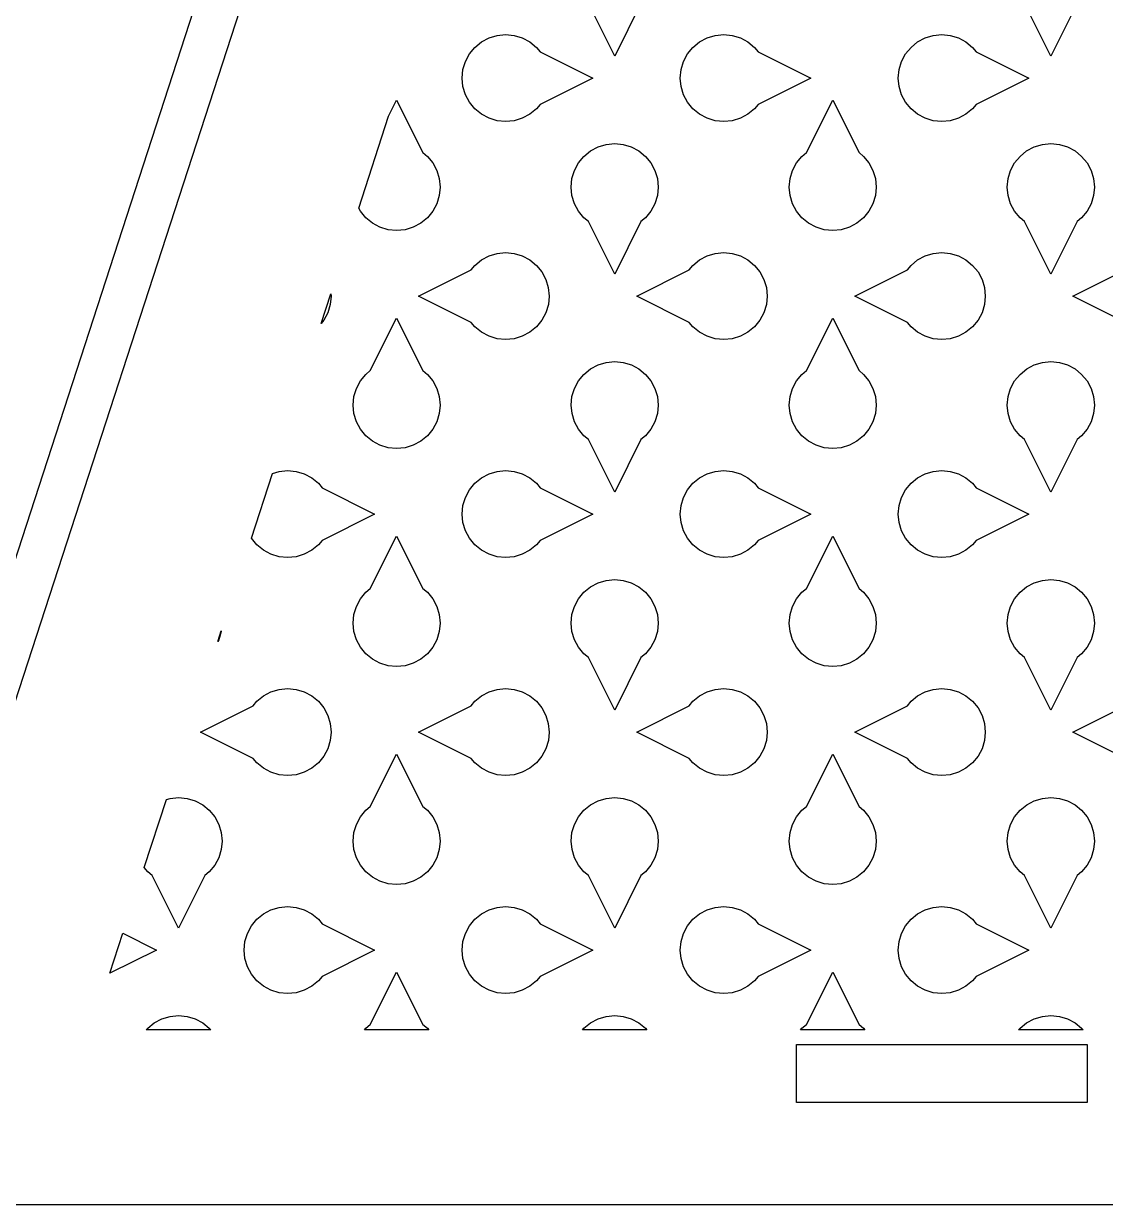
# Model space of a CAD drawing. Header units: metres. Extents: x 20 to 1108, y 20 to 485.
# Drawn here: x 891.5 to 965.9, y 253.8 to 335.1 of the extents above; entities that cross this region are included whole.
import ezdxf

# ---------------------------------------------------------------- set-up
doc = ezdxf.new("R2010")
doc.units = ezdxf.units.M

msp = doc.modelspace()

# ---------------------------------------------------------------- linework, layer by layer
for p, q in [((876.544, 253.826), (951.544, 484.652)), ((954.698, 484.652), (879.698, 253.826)), ((932.198, 332.84), (930.39, 336.455)), ((934.007, 336.455), (932.198, 332.84)), ((962.198, 332.84), (960.39, 336.455)), ((964.007, 336.455), (962.198, 332.84)), ((923.035, 333.816), (923.554, 334.092)), ((923.554, 334.092), (924.114, 334.262)), ((924.114, 334.262), (924.698, 334.32)), ((924.698, 334.32), (925.282, 334.263)), ((925.282, 334.263), (925.843, 334.092)), ((925.843, 334.092), (926.361, 333.816)), ((938.035, 333.816), (938.554, 334.093)), ((938.554, 334.093), (939.114, 334.263)), ((939.114, 334.263), (939.698, 334.32)), ((939.698, 334.32), (940.282, 334.263)), ((940.282, 334.263), (940.843, 334.093)), ((940.843, 334.093), (941.361, 333.816)), ((953.035, 333.816), (953.554, 334.092)), ((953.554, 334.092), (954.114, 334.262)), ((954.114, 334.262), (954.698, 334.32)), ((954.698, 334.32), (955.282, 334.263)), ((955.282, 334.263), (955.843, 334.092)), ((955.843, 334.092), (956.361, 333.816)), ((922.209, 332.989), (922.581, 333.443)), ((922.581, 333.443), (923.035, 333.816)), ((926.361, 333.816), (926.815, 333.443)), ((926.815, 333.443), (927.069, 333.135)), ((927.069, 333.135), (930.685, 331.326)), ((937.208, 332.989), (937.581, 333.443)), ((937.581, 333.443), (938.035, 333.816)), ((941.361, 333.816), (941.815, 333.443)), ((941.815, 333.443), (942.069, 333.135)), ((942.069, 333.135), (945.685, 331.326)), ((952.209, 332.989), (952.581, 333.443)), ((952.581, 333.443), (953.035, 333.816)), ((956.361, 333.816), (956.815, 333.443)), ((956.815, 333.443), (957.069, 333.135)), ((957.069, 333.135), (960.685, 331.326)), ((921.762, 331.91), (921.933, 332.471)), ((921.933, 332.471), (922.209, 332.989)), ((936.762, 331.911), (936.933, 332.472)), ((936.933, 332.472), (937.208, 332.989)), ((951.762, 331.91), (951.933, 332.471)), ((951.933, 332.471), (952.209, 332.989)), ((921.705, 331.327), (921.762, 331.91)), ((936.705, 331.327), (936.762, 331.911)), ((951.705, 331.327), (951.762, 331.91)), ((921.763, 330.741), (921.705, 331.327)), ((921.933, 330.181), (921.763, 330.741)), ((930.685, 331.326), (927.069, 329.518)), ((936.763, 330.742), (936.705, 331.327)), ((936.933, 330.182), (936.763, 330.742)), ((945.685, 331.326), (942.069, 329.518)), ((951.763, 330.741), (951.705, 331.327)), ((951.933, 330.181), (951.763, 330.741)), ((960.685, 331.326), (957.069, 329.518)), ((922.209, 329.663), (921.933, 330.181)), ((937.208, 329.663), (936.933, 330.182)), ((952.209, 329.663), (951.933, 330.181)), ((916.648, 328.711), (917.198, 329.813)), ((917.198, 329.813), (919.007, 326.197)), ((922.581, 329.209), (922.209, 329.663)), ((923.035, 328.836), (922.581, 329.209)), ((926.815, 329.208), (926.361, 328.837)), ((927.069, 329.518), (926.815, 329.208)), ((937.581, 329.209), (937.208, 329.663)), ((938.035, 328.837), (937.581, 329.209)), ((941.815, 329.209), (941.361, 328.837)), ((942.069, 329.518), (941.815, 329.209)), ((945.39, 326.197), (947.198, 329.813)), ((947.198, 329.813), (949.007, 326.197)), ((952.581, 329.209), (952.209, 329.663)), ((953.035, 328.836), (952.581, 329.209)), ((956.815, 329.208), (956.361, 328.837)), ((957.069, 329.518), (956.815, 329.208)), ((914.592, 322.383), (916.648, 328.711)), ((923.554, 328.56), (923.035, 328.836)), ((924.114, 328.39), (923.554, 328.56)), ((924.698, 328.332), (924.114, 328.39)), ((925.282, 328.39), (924.698, 328.332)), ((925.843, 328.56), (925.282, 328.39)), ((926.361, 328.837), (925.843, 328.56)), ((938.554, 328.561), (938.035, 328.837)), ((939.114, 328.39), (938.554, 328.561)), ((939.698, 328.332), (939.114, 328.39)), ((940.282, 328.391), (939.698, 328.332)), ((940.843, 328.561), (940.282, 328.391)), ((941.361, 328.837), (940.843, 328.561)), ((953.554, 328.56), (953.035, 328.836)), ((954.114, 328.39), (953.554, 328.56)), ((954.698, 328.332), (954.114, 328.39)), ((955.282, 328.39), (954.698, 328.332)), ((955.843, 328.56), (955.282, 328.39)), ((956.361, 328.837), (955.843, 328.56)), ((931.053, 326.592), (931.613, 326.762)), ((931.613, 326.762), (932.198, 326.819)), ((932.198, 326.819), (932.782, 326.763)), ((932.782, 326.763), (933.343, 326.592)), ((961.053, 326.592), (961.613, 326.762)), ((961.613, 326.762), (962.198, 326.819)), ((962.198, 326.819), (962.782, 326.763)), ((962.782, 326.763), (963.343, 326.592)), ((919.007, 326.197), (919.316, 325.943)), ((919.316, 325.943), (919.689, 325.489)), ((929.708, 325.489), (930.08, 325.943)), ((930.08, 325.943), (930.534, 326.316)), ((930.534, 326.316), (931.053, 326.592)), ((933.343, 326.592), (933.861, 326.316)), ((933.861, 326.316), (934.315, 325.943)), ((934.315, 325.943), (934.689, 325.489)), ((944.709, 325.489), (945.081, 325.943)), ((945.081, 325.943), (945.39, 326.197)), ((949.007, 326.197), (949.316, 325.943)), ((949.316, 325.943), (949.689, 325.489)), ((959.708, 325.489), (960.08, 325.943)), ((960.08, 325.943), (960.534, 326.316)), ((960.534, 326.316), (961.053, 326.592)), ((963.343, 326.592), (963.861, 326.316)), ((963.861, 326.316), (964.315, 325.943)), ((964.315, 325.943), (964.689, 325.489)), ((919.689, 325.489), (919.965, 324.971)), ((929.432, 324.971), (929.708, 325.489)), ((934.689, 325.489), (934.964, 324.971)), ((944.433, 324.971), (944.709, 325.489)), ((949.689, 325.489), (949.965, 324.971)), ((959.432, 324.971), (959.708, 325.489)), ((964.689, 325.489), (964.964, 324.971)), ((919.965, 324.971), (920.135, 324.41)), ((920.135, 324.41), (920.192, 323.826)), ((929.204, 323.826), (929.262, 324.41)), ((929.262, 324.41), (929.432, 324.971)), ((934.964, 324.971), (935.134, 324.41)), ((935.134, 324.41), (935.192, 323.826)), ((944.204, 323.826), (944.262, 324.41)), ((944.262, 324.41), (944.433, 324.971)), ((949.965, 324.971), (950.135, 324.41)), ((950.135, 324.41), (950.192, 323.826)), ((959.204, 323.826), (959.262, 324.41)), ((959.262, 324.41), (959.432, 324.971)), ((964.964, 324.971), (965.134, 324.41)), ((965.134, 324.41), (965.192, 323.826)), ((920.192, 323.826), (920.135, 323.242)), ((929.262, 323.242), (929.204, 323.826)), ((935.192, 323.826), (935.135, 323.242)), ((944.263, 323.242), (944.204, 323.826)), ((950.192, 323.826), (950.135, 323.242)), ((959.262, 323.242), (959.204, 323.826)), ((965.192, 323.826), (965.135, 323.242)), ((919.965, 322.682), (919.689, 322.163)), ((920.135, 323.242), (919.965, 322.682)), ((929.432, 322.682), (929.262, 323.242)), ((929.708, 322.163), (929.432, 322.682)), ((934.964, 322.682), (934.688, 322.163)), ((935.135, 323.242), (934.964, 322.682)), ((944.433, 322.682), (944.263, 323.242)), ((944.708, 322.163), (944.433, 322.682)), ((949.965, 322.682), (949.689, 322.163)), ((950.135, 323.242), (949.965, 322.682)), ((959.432, 322.682), (959.262, 323.242)), ((959.708, 322.163), (959.432, 322.682)), ((964.964, 322.682), (964.688, 322.163)), ((965.135, 323.242), (964.964, 322.682)), ((914.708, 322.163), (914.592, 322.383)), ((915.081, 321.709), (914.708, 322.163)), ((919.689, 322.163), (919.315, 321.709)), ((930.08, 321.709), (929.708, 322.163)), ((934.688, 322.163), (934.315, 321.709)), ((945.081, 321.709), (944.708, 322.163)), ((949.689, 322.163), (949.315, 321.709)), ((960.08, 321.709), (959.708, 322.163)), ((964.688, 322.163), (964.315, 321.709)), ((915.535, 321.337), (915.081, 321.709)), ((916.054, 321.061), (915.535, 321.337)), ((916.614, 320.89), (916.054, 321.061)), ((918.344, 321.061), (917.783, 320.891)), ((918.862, 321.337), (918.344, 321.061)), ((919.315, 321.709), (918.862, 321.337)), ((930.39, 321.455), (930.08, 321.709)), ((932.198, 317.84), (930.39, 321.455)), ((934.007, 321.455), (932.198, 317.84)), ((934.315, 321.709), (934.007, 321.455)), ((945.535, 321.337), (945.081, 321.709)), ((946.054, 321.061), (945.535, 321.337)), ((946.614, 320.89), (946.054, 321.061)), ((948.344, 321.061), (947.783, 320.891)), ((948.862, 321.337), (948.344, 321.061)), ((949.315, 321.709), (948.862, 321.337)), ((960.39, 321.455), (960.08, 321.709)), ((962.198, 317.84), (960.39, 321.455)), ((964.007, 321.455), (962.198, 317.84)), ((964.315, 321.709), (964.007, 321.455)), ((917.198, 320.833), (916.614, 320.89)), ((917.783, 320.891), (917.198, 320.833)), ((947.198, 320.833), (946.614, 320.89)), ((947.783, 320.891), (947.198, 320.833)), ((924.114, 319.263), (924.698, 319.32)), ((924.698, 319.32), (925.282, 319.263)), ((939.114, 319.262), (939.698, 319.32)), ((939.698, 319.32), (940.282, 319.263)), ((954.114, 319.263), (954.698, 319.32)), ((954.698, 319.32), (955.282, 319.263)), ((922.581, 318.443), (923.035, 318.816)), ((923.035, 318.816), (923.554, 319.093)), ((923.554, 319.093), (924.114, 319.263)), ((925.282, 319.263), (925.843, 319.093)), ((925.843, 319.093), (926.361, 318.817)), ((926.361, 318.817), (926.815, 318.443)), ((937.581, 318.443), (938.035, 318.816)), ((938.035, 318.816), (938.554, 319.092)), ((938.554, 319.092), (939.114, 319.262)), ((940.282, 319.263), (940.843, 319.092)), ((940.843, 319.092), (941.361, 318.816)), ((941.361, 318.816), (941.815, 318.443)), ((952.581, 318.443), (953.035, 318.816)), ((953.035, 318.816), (953.554, 319.093)), ((953.554, 319.093), (954.114, 319.263)), ((955.282, 319.263), (955.843, 319.093)), ((955.843, 319.093), (956.361, 318.817)), ((956.361, 318.817), (956.815, 318.443)), ((918.712, 316.326), (922.327, 318.135)), ((922.327, 318.135), (922.581, 318.443)), ((926.815, 318.443), (927.188, 317.989)), ((927.188, 317.989), (927.464, 317.472)), ((933.712, 316.326), (937.327, 318.135)), ((937.327, 318.135), (937.581, 318.443)), ((941.815, 318.443), (942.189, 317.989)), ((942.189, 317.989), (942.464, 317.471)), ((948.712, 316.326), (952.327, 318.135)), ((952.327, 318.135), (952.581, 318.443)), ((956.815, 318.443), (957.188, 317.989)), ((957.188, 317.989), (957.464, 317.472)), ((963.712, 316.326), (967.327, 318.135)), ((927.464, 317.472), (927.634, 316.911)), ((927.634, 316.911), (927.691, 316.325)), ((942.464, 317.471), (942.634, 316.91)), ((942.634, 316.91), (942.691, 316.325)), ((957.464, 317.472), (957.634, 316.911)), ((957.634, 316.911), (957.691, 316.325)), ((912.014, 314.451), (912.676, 316.487)), ((912.691, 316.325), (912.635, 315.741)), ((912.676, 316.487), (912.691, 316.325)), ((922.327, 314.518), (918.712, 316.326)), ((927.691, 316.325), (927.635, 315.742)), ((937.327, 314.518), (933.712, 316.326)), ((942.691, 316.325), (942.635, 315.741)), ((952.327, 314.518), (948.712, 316.326)), ((957.691, 316.325), (957.635, 315.742)), ((967.327, 314.518), (963.712, 316.326)), ((912.635, 315.741), (912.464, 315.181)), ((927.635, 315.742), (927.464, 315.182)), ((942.635, 315.741), (942.464, 315.181)), ((957.635, 315.742), (957.464, 315.182)), ((912.188, 314.663), (912.014, 314.451)), ((912.464, 315.181), (912.188, 314.663)), ((915.39, 311.197), (917.198, 314.813)), ((917.198, 314.813), (919.007, 311.197)), ((922.581, 314.209), (922.327, 314.518)), ((927.188, 314.663), (926.815, 314.209)), ((927.464, 315.182), (927.188, 314.663)), ((937.581, 314.209), (937.327, 314.518)), ((942.188, 314.663), (941.815, 314.209)), ((942.464, 315.181), (942.188, 314.663)), ((945.39, 311.197), (947.198, 314.813)), ((947.198, 314.813), (949.007, 311.197)), ((952.581, 314.209), (952.327, 314.518)), ((957.188, 314.663), (956.815, 314.209)), ((957.464, 315.182), (957.188, 314.663)), ((923.035, 313.837), (922.581, 314.209)), ((923.554, 313.561), (923.035, 313.837)), ((926.361, 313.837), (925.843, 313.561)), ((926.815, 314.209), (926.361, 313.837)), ((938.035, 313.837), (937.581, 314.209)), ((938.554, 313.56), (938.035, 313.837)), ((941.361, 313.837), (940.843, 313.56)), ((941.815, 314.209), (941.361, 313.837)), ((953.035, 313.837), (952.581, 314.209)), ((953.554, 313.561), (953.035, 313.837)), ((956.361, 313.837), (955.843, 313.561)), ((956.815, 314.209), (956.361, 313.837)), ((924.114, 313.39), (923.554, 313.561)), ((924.698, 313.332), (924.114, 313.39)), ((925.282, 313.391), (924.698, 313.332)), ((925.843, 313.561), (925.282, 313.391)), ((939.114, 313.39), (938.554, 313.56)), ((939.698, 313.332), (939.114, 313.39)), ((940.282, 313.39), (939.698, 313.332)), ((940.843, 313.56), (940.282, 313.39)), ((954.114, 313.39), (953.554, 313.561)), ((954.698, 313.332), (954.114, 313.39)), ((955.282, 313.391), (954.698, 313.332)), ((955.843, 313.561), (955.282, 313.391)), ((915.081, 310.943), (915.39, 311.197)), ((919.007, 311.197), (919.315, 310.943)), ((930.081, 310.943), (930.535, 311.316)), ((930.535, 311.316), (931.054, 311.592)), ((931.054, 311.592), (931.614, 311.762)), ((931.614, 311.762), (932.199, 311.819)), ((932.199, 311.819), (932.783, 311.763)), ((932.783, 311.763), (933.344, 311.592)), ((933.344, 311.592), (933.861, 311.316)), ((933.861, 311.316), (934.315, 310.943)), ((945.081, 310.943), (945.39, 311.197)), ((949.007, 311.197), (949.315, 310.943)), ((960.081, 310.943), (960.535, 311.316)), ((960.535, 311.316), (961.054, 311.592)), ((961.054, 311.592), (961.614, 311.762)), ((961.614, 311.762), (962.198, 311.819)), ((962.198, 311.819), (962.783, 311.763)), ((962.783, 311.763), (963.344, 311.592)), ((963.344, 311.592), (963.861, 311.316)), ((963.861, 311.316), (964.315, 310.943)), ((914.432, 309.971), (914.708, 310.489)), ((914.708, 310.489), (915.081, 310.943)), ((919.315, 310.943), (919.689, 310.489)), ((919.689, 310.489), (919.964, 309.971)), ((929.433, 309.971), (929.709, 310.489)), ((929.709, 310.489), (930.081, 310.943)), ((934.315, 310.943), (934.689, 310.489)), ((934.689, 310.489), (934.965, 309.971)), ((944.432, 309.971), (944.708, 310.489)), ((944.708, 310.489), (945.081, 310.943)), ((949.315, 310.943), (949.689, 310.489)), ((949.689, 310.489), (949.964, 309.971)), ((959.433, 309.971), (959.709, 310.489)), ((959.709, 310.489), (960.081, 310.943)), ((964.315, 310.943), (964.689, 310.489)), ((964.689, 310.489), (964.965, 309.971)), ((914.262, 309.41), (914.432, 309.971)), ((919.964, 309.971), (920.134, 309.41)), ((929.262, 309.41), (929.433, 309.971)), ((934.965, 309.971), (935.135, 309.41)), ((944.262, 309.41), (944.432, 309.971)), ((949.964, 309.971), (950.134, 309.41)), ((959.262, 309.41), (959.433, 309.971)), ((964.965, 309.971), (965.135, 309.41)), ((914.204, 308.826), (914.262, 309.41)), ((914.262, 308.242), (914.204, 308.826)), ((920.134, 309.41), (920.192, 308.826)), ((920.192, 308.826), (920.135, 308.242)), ((929.204, 308.826), (929.262, 309.41)), ((929.263, 308.242), (929.204, 308.826)), ((935.135, 309.41), (935.192, 308.826)), ((935.192, 308.826), (935.135, 308.242)), ((944.204, 308.826), (944.262, 309.41)), ((944.262, 308.242), (944.204, 308.826)), ((950.134, 309.41), (950.192, 308.826)), ((950.192, 308.826), (950.135, 308.242)), ((959.204, 308.826), (959.262, 309.41)), ((959.263, 308.242), (959.204, 308.826)), ((965.135, 309.41), (965.192, 308.826)), ((965.192, 308.826), (965.135, 308.242)), ((914.432, 307.682), (914.262, 308.242)), ((920.135, 308.242), (919.964, 307.682)), ((929.433, 307.682), (929.263, 308.242)), ((935.135, 308.242), (934.965, 307.682)), ((944.432, 307.682), (944.262, 308.242)), ((950.135, 308.242), (949.964, 307.682)), ((959.433, 307.682), (959.263, 308.242)), ((965.135, 308.242), (964.965, 307.682)), ((914.708, 307.163), (914.432, 307.682)), ((915.081, 306.709), (914.708, 307.163)), ((919.688, 307.163), (919.315, 306.709)), ((919.964, 307.682), (919.688, 307.163)), ((929.708, 307.163), (929.433, 307.682)), ((930.081, 306.709), (929.708, 307.163)), ((934.688, 307.163), (934.315, 306.709)), ((934.965, 307.682), (934.688, 307.163)), ((944.708, 307.163), (944.432, 307.682)), ((945.081, 306.709), (944.708, 307.163)), ((949.688, 307.163), (949.315, 306.709)), ((949.964, 307.682), (949.688, 307.163)), ((959.708, 307.163), (959.433, 307.682)), ((960.081, 306.709), (959.708, 307.163)), ((964.688, 307.163), (964.315, 306.709)), ((964.965, 307.682), (964.688, 307.163)), ((915.535, 306.337), (915.081, 306.709)), ((916.053, 306.061), (915.535, 306.337)), ((918.861, 306.337), (918.343, 306.061)), ((919.315, 306.709), (918.861, 306.337)), ((930.39, 306.455), (930.081, 306.709)), ((932.198, 302.84), (930.39, 306.455)), ((934.007, 306.455), (932.198, 302.84)), ((934.315, 306.709), (934.007, 306.455)), ((945.535, 306.337), (945.081, 306.709)), ((946.053, 306.061), (945.535, 306.337)), ((948.861, 306.337), (948.343, 306.061)), ((949.315, 306.709), (948.861, 306.337)), ((960.39, 306.455), (960.081, 306.709)), ((962.198, 302.84), (960.39, 306.455)), ((964.007, 306.455), (962.198, 302.84)), ((964.315, 306.709), (964.007, 306.455)), ((916.613, 305.89), (916.053, 306.061)), ((917.197, 305.833), (916.613, 305.89)), ((917.782, 305.891), (917.197, 305.833)), ((918.343, 306.061), (917.782, 305.891)), ((946.613, 305.89), (946.053, 306.061)), ((947.198, 305.833), (946.613, 305.89)), ((947.782, 305.891), (947.198, 305.833)), ((948.343, 306.061), (947.782, 305.891)), ((907.209, 299.663), (908.658, 304.124)), ((908.658, 304.124), (909.114, 304.263)), ((909.114, 304.263), (909.698, 304.32)), ((909.698, 304.32), (910.282, 304.263)), ((910.282, 304.263), (910.843, 304.093)), ((910.843, 304.093), (911.361, 303.816)), ((923.035, 303.816), (923.554, 304.092)), ((923.554, 304.092), (924.114, 304.262)), ((924.114, 304.262), (924.698, 304.32)), ((924.698, 304.32), (925.282, 304.263)), ((925.282, 304.263), (925.843, 304.092)), ((925.843, 304.092), (926.361, 303.816)), ((938.035, 303.816), (938.554, 304.093)), ((938.554, 304.093), (939.114, 304.263)), ((939.114, 304.263), (939.698, 304.32)), ((939.698, 304.32), (940.282, 304.263)), ((940.282, 304.263), (940.843, 304.093)), ((940.843, 304.093), (941.361, 303.816)), ((953.035, 303.816), (953.554, 304.092)), ((953.554, 304.092), (954.114, 304.262)), ((954.114, 304.262), (954.698, 304.32)), ((954.698, 304.32), (955.282, 304.263)), ((955.282, 304.263), (955.843, 304.092)), ((955.843, 304.092), (956.361, 303.816)), ((911.361, 303.816), (911.815, 303.443)), ((911.815, 303.443), (912.069, 303.135)), ((912.069, 303.135), (915.685, 301.326)), ((922.209, 302.989), (922.581, 303.443)), ((922.581, 303.443), (923.035, 303.816)), ((926.361, 303.816), (926.815, 303.443)), ((926.815, 303.443), (927.069, 303.135)), ((927.069, 303.135), (930.685, 301.326)), ((937.208, 302.989), (937.581, 303.443)), ((937.581, 303.443), (938.035, 303.816)), ((941.361, 303.816), (941.815, 303.443)), ((941.815, 303.443), (942.069, 303.135)), ((942.069, 303.135), (945.685, 301.326)), ((952.209, 302.989), (952.581, 303.443)), ((952.581, 303.443), (953.035, 303.816)), ((956.361, 303.816), (956.815, 303.443)), ((956.815, 303.443), (957.069, 303.135)), ((957.069, 303.135), (960.685, 301.326)), ((921.762, 301.91), (921.933, 302.471)), ((921.933, 302.471), (922.209, 302.989)), ((936.762, 301.911), (936.933, 302.472)), ((936.933, 302.472), (937.208, 302.989)), ((951.762, 301.91), (951.933, 302.471)), ((951.933, 302.471), (952.209, 302.989)), ((921.705, 301.327), (921.762, 301.91)), ((936.705, 301.327), (936.762, 301.911)), ((951.705, 301.327), (951.762, 301.91)), ((915.685, 301.326), (912.069, 299.518)), ((921.763, 300.741), (921.705, 301.327)), ((921.933, 300.181), (921.763, 300.741)), ((930.685, 301.326), (927.069, 299.518)), ((936.763, 300.742), (936.705, 301.327)), ((936.933, 300.182), (936.763, 300.742)), ((945.685, 301.326), (942.069, 299.518)), ((951.763, 300.741), (951.705, 301.327)), ((951.933, 300.181), (951.763, 300.741)), ((960.685, 301.326), (957.069, 299.518)), ((922.209, 299.663), (921.933, 300.181)), ((937.208, 299.663), (936.933, 300.182)), ((952.209, 299.663), (951.933, 300.181)), ((907.581, 299.209), (907.209, 299.663)), ((908.035, 298.837), (907.581, 299.209)), ((911.815, 299.209), (911.361, 298.837)), ((912.069, 299.518), (911.815, 299.209)), ((915.39, 296.197), (917.198, 299.813)), ((917.198, 299.813), (919.007, 296.197)), ((922.581, 299.209), (922.209, 299.663)), ((923.035, 298.836), (922.581, 299.209)), ((926.815, 299.208), (926.361, 298.837)), ((927.069, 299.518), (926.815, 299.208)), ((937.581, 299.209), (937.208, 299.663)), ((938.035, 298.837), (937.581, 299.209)), ((941.815, 299.209), (941.361, 298.837)), ((942.069, 299.518), (941.815, 299.209)), ((945.39, 296.197), (947.198, 299.813)), ((947.198, 299.813), (949.007, 296.197)), ((952.581, 299.209), (952.209, 299.663)), ((953.035, 298.836), (952.581, 299.209)), ((956.815, 299.208), (956.361, 298.837)), ((957.069, 299.518), (956.815, 299.208)), ((908.554, 298.561), (908.035, 298.837)), ((909.114, 298.39), (908.554, 298.561)), ((909.698, 298.332), (909.114, 298.39)), ((910.282, 298.391), (909.698, 298.332)), ((910.843, 298.561), (910.282, 298.391)), ((911.361, 298.837), (910.843, 298.561)), ((923.554, 298.56), (923.035, 298.836)), ((924.114, 298.39), (923.554, 298.56)), ((924.698, 298.332), (924.114, 298.39)), ((925.282, 298.39), (924.698, 298.332)), ((925.843, 298.56), (925.282, 298.39)), ((926.361, 298.837), (925.843, 298.56)), ((938.554, 298.561), (938.035, 298.837)), ((939.114, 298.39), (938.554, 298.561)), ((939.698, 298.332), (939.114, 298.39)), ((940.282, 298.391), (939.698, 298.332)), ((940.843, 298.561), (940.282, 298.391)), ((941.361, 298.837), (940.843, 298.561)), ((953.554, 298.56), (953.035, 298.836)), ((954.114, 298.39), (953.554, 298.56)), ((954.698, 298.332), (954.114, 298.39)), ((955.282, 298.39), (954.698, 298.332)), ((955.843, 298.56), (955.282, 298.39)), ((956.361, 298.837), (955.843, 298.56)), ((930.534, 296.316), (931.053, 296.592)), ((931.053, 296.592), (931.613, 296.762)), ((931.613, 296.762), (932.198, 296.819)), ((932.198, 296.819), (932.782, 296.763)), ((932.782, 296.763), (933.343, 296.592)), ((933.343, 296.592), (933.861, 296.316)), ((960.534, 296.316), (961.053, 296.592)), ((961.053, 296.592), (961.613, 296.762)), ((961.613, 296.762), (962.198, 296.819)), ((962.198, 296.819), (962.782, 296.763)), ((962.782, 296.763), (963.343, 296.592)), ((963.343, 296.592), (963.861, 296.316)), ((914.709, 295.489), (915.081, 295.943)), ((915.081, 295.943), (915.39, 296.197)), ((919.007, 296.197), (919.316, 295.943)), ((919.316, 295.943), (919.689, 295.489)), ((929.708, 295.489), (930.08, 295.943)), ((930.08, 295.943), (930.534, 296.316)), ((933.861, 296.316), (934.315, 295.943)), ((934.315, 295.943), (934.689, 295.489)), ((944.709, 295.489), (945.081, 295.943)), ((945.081, 295.943), (945.39, 296.197)), ((949.007, 296.197), (949.316, 295.943)), ((949.316, 295.943), (949.689, 295.489)), ((959.708, 295.489), (960.08, 295.943)), ((960.08, 295.943), (960.534, 296.316)), ((963.861, 296.316), (964.315, 295.943)), ((964.315, 295.943), (964.689, 295.489)), ((914.262, 294.41), (914.433, 294.971)), ((914.433, 294.971), (914.709, 295.489)), ((919.689, 295.489), (919.965, 294.971)), ((919.965, 294.971), (920.135, 294.41)), ((929.262, 294.41), (929.432, 294.971)), ((929.432, 294.971), (929.708, 295.489)), ((934.689, 295.489), (934.964, 294.971)), ((934.964, 294.971), (935.134, 294.41)), ((944.262, 294.41), (944.433, 294.971)), ((944.433, 294.971), (944.709, 295.489)), ((949.689, 295.489), (949.965, 294.971)), ((949.965, 294.971), (950.135, 294.41)), ((959.262, 294.41), (959.432, 294.971)), ((959.432, 294.971), (959.708, 295.489)), ((964.689, 295.489), (964.964, 294.971)), ((964.964, 294.971), (965.134, 294.41)), ((914.204, 293.826), (914.262, 294.41)), ((920.135, 294.41), (920.192, 293.826)), ((929.204, 293.826), (929.262, 294.41)), ((935.134, 294.41), (935.192, 293.826)), ((944.204, 293.826), (944.262, 294.41)), ((950.135, 294.41), (950.192, 293.826)), ((959.204, 293.826), (959.262, 294.41)), ((965.134, 294.41), (965.192, 293.826)), ((914.263, 293.242), (914.204, 293.826)), ((920.192, 293.826), (920.135, 293.242)), ((929.262, 293.242), (929.204, 293.826)), ((935.192, 293.826), (935.135, 293.242)), ((944.263, 293.242), (944.204, 293.826)), ((950.192, 293.826), (950.135, 293.242)), ((959.262, 293.242), (959.204, 293.826)), ((965.192, 293.826), (965.135, 293.242)), ((904.904, 292.569), (905.14, 293.295)), ((904.964, 292.682), (904.904, 292.569)), ((905.135, 293.242), (904.964, 292.682)), ((905.14, 293.295), (905.135, 293.242)), ((914.433, 292.682), (914.263, 293.242)), ((914.708, 292.163), (914.433, 292.682)), ((919.965, 292.682), (919.689, 292.163)), ((920.135, 293.242), (919.965, 292.682)), ((929.432, 292.682), (929.262, 293.242)), ((929.708, 292.163), (929.432, 292.682)), ((934.964, 292.682), (934.688, 292.163)), ((935.135, 293.242), (934.964, 292.682)), ((944.433, 292.682), (944.263, 293.242)), ((944.708, 292.163), (944.433, 292.682)), ((949.965, 292.682), (949.689, 292.163)), ((950.135, 293.242), (949.965, 292.682)), ((959.432, 292.682), (959.262, 293.242)), ((959.708, 292.163), (959.432, 292.682)), ((964.964, 292.682), (964.688, 292.163)), ((965.135, 293.242), (964.964, 292.682)), ((915.081, 291.709), (914.708, 292.163)), ((915.535, 291.337), (915.081, 291.709)), ((919.315, 291.709), (918.862, 291.337)), ((919.689, 292.163), (919.315, 291.709)), ((930.08, 291.709), (929.708, 292.163)), ((930.39, 291.455), (930.08, 291.709)), ((934.315, 291.709), (934.007, 291.455)), ((934.688, 292.163), (934.315, 291.709)), ((945.081, 291.709), (944.708, 292.163)), ((945.535, 291.337), (945.081, 291.709)), ((949.315, 291.709), (948.862, 291.337)), ((949.689, 292.163), (949.315, 291.709)), ((960.08, 291.709), (959.708, 292.163)), ((960.39, 291.455), (960.08, 291.709)), ((964.315, 291.709), (964.007, 291.455)), ((964.688, 292.163), (964.315, 291.709)), ((916.054, 291.061), (915.535, 291.337)), ((916.614, 290.89), (916.054, 291.061)), ((917.198, 290.833), (916.614, 290.89)), ((917.783, 290.891), (917.198, 290.833)), ((918.344, 291.061), (917.783, 290.891)), ((918.862, 291.337), (918.344, 291.061)), ((932.198, 287.84), (930.39, 291.455)), ((934.007, 291.455), (932.198, 287.84)), ((946.054, 291.061), (945.535, 291.337)), ((946.614, 290.89), (946.054, 291.061)), ((947.198, 290.833), (946.614, 290.89)), ((947.783, 290.891), (947.198, 290.833)), ((948.344, 291.061), (947.783, 290.891)), ((948.862, 291.337), (948.344, 291.061)), ((962.198, 287.84), (960.39, 291.455)), ((964.007, 291.455), (962.198, 287.84)), ((908.554, 289.092), (909.114, 289.262)), ((909.114, 289.262), (909.698, 289.32)), ((909.698, 289.32), (910.282, 289.263)), ((910.282, 289.263), (910.843, 289.092)), ((923.554, 289.093), (924.114, 289.263)), ((924.114, 289.263), (924.698, 289.32)), ((924.698, 289.32), (925.282, 289.263)), ((925.282, 289.263), (925.843, 289.093)), ((938.554, 289.092), (939.114, 289.262)), ((939.114, 289.262), (939.698, 289.32)), ((939.698, 289.32), (940.282, 289.263)), ((940.282, 289.263), (940.843, 289.092)), ((953.554, 289.093), (954.114, 289.263)), ((954.114, 289.263), (954.698, 289.32)), ((954.698, 289.32), (955.282, 289.263)), ((955.282, 289.263), (955.843, 289.093)), ((907.327, 288.135), (907.581, 288.443)), ((907.581, 288.443), (908.035, 288.816)), ((908.035, 288.816), (908.554, 289.092)), ((910.843, 289.092), (911.361, 288.816)), ((911.361, 288.816), (911.815, 288.443)), ((911.815, 288.443), (912.189, 287.989)), ((922.327, 288.135), (922.581, 288.443)), ((922.581, 288.443), (923.035, 288.816)), ((923.035, 288.816), (923.554, 289.093)), ((925.843, 289.093), (926.361, 288.817)), ((926.361, 288.817), (926.815, 288.443)), ((926.815, 288.443), (927.188, 287.989)), ((937.327, 288.135), (937.581, 288.443)), ((937.581, 288.443), (938.035, 288.816)), ((938.035, 288.816), (938.554, 289.092)), ((940.843, 289.092), (941.361, 288.816)), ((941.361, 288.816), (941.815, 288.443)), ((941.815, 288.443), (942.189, 287.989)), ((952.327, 288.135), (952.581, 288.443)), ((952.581, 288.443), (953.035, 288.816)), ((953.035, 288.816), (953.554, 289.093)), ((955.843, 289.093), (956.361, 288.817)), ((956.361, 288.817), (956.815, 288.443)), ((956.815, 288.443), (957.188, 287.989)), ((903.712, 286.326), (907.327, 288.135)), ((912.189, 287.989), (912.464, 287.471)), ((918.712, 286.326), (922.327, 288.135)), ((927.188, 287.989), (927.464, 287.472)), ((933.712, 286.326), (937.327, 288.135)), ((942.189, 287.989), (942.464, 287.471)), ((948.712, 286.326), (952.327, 288.135)), ((957.188, 287.989), (957.464, 287.472)), ((963.712, 286.326), (967.327, 288.135)), ((912.464, 287.471), (912.634, 286.91)), ((912.634, 286.91), (912.691, 286.325)), ((927.464, 287.472), (927.634, 286.911)), ((927.634, 286.911), (927.691, 286.325)), ((942.464, 287.471), (942.634, 286.91)), ((942.634, 286.91), (942.691, 286.325)), ((957.464, 287.472), (957.634, 286.911)), ((957.634, 286.911), (957.691, 286.325)), ((907.327, 284.518), (903.712, 286.326)), ((912.691, 286.325), (912.635, 285.741)), ((922.327, 284.518), (918.712, 286.326)), ((927.691, 286.325), (927.635, 285.742)), ((937.327, 284.518), (933.712, 286.326)), ((942.691, 286.325), (942.635, 285.741)), ((952.327, 284.518), (948.712, 286.326)), ((957.691, 286.325), (957.635, 285.742)), ((967.327, 284.518), (963.712, 286.326)), ((912.635, 285.741), (912.464, 285.181)), ((927.635, 285.742), (927.464, 285.182)), ((942.635, 285.741), (942.464, 285.181)), ((957.635, 285.742), (957.464, 285.182)), ((907.581, 284.209), (907.327, 284.518)), ((912.188, 284.663), (911.815, 284.209)), ((912.464, 285.181), (912.188, 284.663)), ((915.39, 281.197), (917.198, 284.813)), ((917.198, 284.813), (919.007, 281.197)), ((922.581, 284.209), (922.327, 284.518)), ((927.188, 284.663), (926.815, 284.209)), ((927.464, 285.182), (927.188, 284.663)), ((937.581, 284.209), (937.327, 284.518)), ((942.188, 284.663), (941.815, 284.209)), ((942.464, 285.181), (942.188, 284.663)), ((945.39, 281.197), (947.198, 284.813)), ((947.198, 284.813), (949.007, 281.197)), ((952.581, 284.209), (952.327, 284.518)), ((957.188, 284.663), (956.815, 284.209)), ((957.464, 285.182), (957.188, 284.663)), ((908.035, 283.837), (907.581, 284.209)), ((908.554, 283.56), (908.035, 283.837)), ((911.361, 283.837), (910.843, 283.56)), ((911.815, 284.209), (911.361, 283.837)), ((923.035, 283.837), (922.581, 284.209)), ((923.554, 283.561), (923.035, 283.837)), ((926.361, 283.837), (925.843, 283.561)), ((926.815, 284.209), (926.361, 283.837)), ((938.035, 283.837), (937.581, 284.209)), ((938.554, 283.56), (938.035, 283.837)), ((941.361, 283.837), (940.843, 283.56)), ((941.815, 284.209), (941.361, 283.837)), ((953.035, 283.837), (952.581, 284.209)), ((953.554, 283.561), (953.035, 283.837)), ((956.361, 283.837), (955.843, 283.561)), ((956.815, 284.209), (956.361, 283.837)), ((909.114, 283.39), (908.554, 283.56)), ((909.698, 283.332), (909.114, 283.39)), ((910.282, 283.39), (909.698, 283.332)), ((910.843, 283.56), (910.282, 283.39)), ((924.114, 283.39), (923.554, 283.561)), ((924.698, 283.332), (924.114, 283.39)), ((925.282, 283.391), (924.698, 283.332)), ((925.843, 283.561), (925.282, 283.391)), ((939.114, 283.39), (938.554, 283.56)), ((939.698, 283.332), (939.114, 283.39)), ((940.282, 283.39), (939.698, 283.332)), ((940.843, 283.56), (940.282, 283.39)), ((954.114, 283.39), (953.554, 283.561)), ((954.698, 283.332), (954.114, 283.39)), ((955.282, 283.391), (954.698, 283.332)), ((955.843, 283.561), (955.282, 283.391)), ((899.845, 276.997), (901.368, 281.688)), ((901.368, 281.688), (901.614, 281.762)), ((901.614, 281.762), (902.199, 281.819)), ((902.199, 281.819), (902.783, 281.763)), ((902.783, 281.763), (903.344, 281.592)), ((903.344, 281.592), (903.861, 281.316)), ((903.861, 281.316), (904.315, 280.943)), ((915.081, 280.943), (915.39, 281.197)), ((919.007, 281.197), (919.315, 280.943)), ((930.081, 280.943), (930.535, 281.316)), ((930.535, 281.316), (931.054, 281.592)), ((931.054, 281.592), (931.614, 281.762)), ((931.614, 281.762), (932.199, 281.819)), ((932.199, 281.819), (932.783, 281.763)), ((932.783, 281.763), (933.344, 281.592)), ((933.344, 281.592), (933.861, 281.316)), ((933.861, 281.316), (934.315, 280.943)), ((945.081, 280.943), (945.39, 281.197)), ((949.007, 281.197), (949.315, 280.943)), ((960.081, 280.943), (960.535, 281.316)), ((960.535, 281.316), (961.054, 281.592)), ((961.054, 281.592), (961.614, 281.762)), ((961.614, 281.762), (962.198, 281.819)), ((962.198, 281.819), (962.783, 281.763)), ((962.783, 281.763), (963.344, 281.592)), ((963.344, 281.592), (963.861, 281.316)), ((963.861, 281.316), (964.315, 280.943)), ((904.315, 280.943), (904.689, 280.489)), ((904.689, 280.489), (904.965, 279.971)), ((914.432, 279.971), (914.708, 280.489)), ((914.708, 280.489), (915.081, 280.943)), ((919.315, 280.943), (919.689, 280.489)), ((919.689, 280.489), (919.964, 279.971)), ((929.433, 279.971), (929.709, 280.489)), ((929.709, 280.489), (930.081, 280.943)), ((934.315, 280.943), (934.689, 280.489)), ((934.689, 280.489), (934.965, 279.971)), ((944.432, 279.971), (944.708, 280.489)), ((944.708, 280.489), (945.081, 280.943)), ((949.315, 280.943), (949.689, 280.489)), ((949.689, 280.489), (949.964, 279.971)), ((959.433, 279.971), (959.709, 280.489)), ((959.709, 280.489), (960.081, 280.943)), ((964.315, 280.943), (964.689, 280.489)), ((964.689, 280.489), (964.965, 279.971)), ((904.965, 279.971), (905.135, 279.41)), ((914.262, 279.41), (914.432, 279.971)), ((919.964, 279.971), (920.134, 279.41)), ((929.262, 279.41), (929.433, 279.971)), ((934.965, 279.971), (935.135, 279.41)), ((944.262, 279.41), (944.432, 279.971)), ((949.964, 279.971), (950.134, 279.41)), ((959.262, 279.41), (959.433, 279.971)), ((964.965, 279.971), (965.135, 279.41)), ((905.135, 279.41), (905.192, 278.826)), ((905.192, 278.826), (905.135, 278.242)), ((914.204, 278.826), (914.262, 279.41)), ((914.262, 278.242), (914.204, 278.826)), ((920.134, 279.41), (920.192, 278.826)), ((920.192, 278.826), (920.135, 278.242)), ((929.204, 278.826), (929.262, 279.41)), ((929.263, 278.242), (929.204, 278.826)), ((935.135, 279.41), (935.192, 278.826)), ((935.192, 278.826), (935.135, 278.242)), ((944.204, 278.826), (944.262, 279.41)), ((944.262, 278.242), (944.204, 278.826)), ((950.134, 279.41), (950.192, 278.826)), ((950.192, 278.826), (950.135, 278.242)), ((959.204, 278.826), (959.262, 279.41)), ((959.263, 278.242), (959.204, 278.826)), ((965.135, 279.41), (965.192, 278.826)), ((965.192, 278.826), (965.135, 278.242)), ((905.135, 278.242), (904.965, 277.682)), ((914.432, 277.682), (914.262, 278.242)), ((920.135, 278.242), (919.964, 277.682)), ((929.433, 277.682), (929.263, 278.242)), ((935.135, 278.242), (934.965, 277.682)), ((944.432, 277.682), (944.262, 278.242)), ((950.135, 278.242), (949.964, 277.682)), ((959.433, 277.682), (959.263, 278.242)), ((965.135, 278.242), (964.965, 277.682)), ((904.688, 277.163), (904.315, 276.709)), ((904.965, 277.682), (904.688, 277.163)), ((914.708, 277.163), (914.432, 277.682)), ((915.081, 276.709), (914.708, 277.163)), ((919.688, 277.163), (919.315, 276.709)), ((919.964, 277.682), (919.688, 277.163)), ((929.708, 277.163), (929.433, 277.682)), ((930.081, 276.709), (929.708, 277.163)), ((934.688, 277.163), (934.315, 276.709)), ((934.965, 277.682), (934.688, 277.163)), ((944.708, 277.163), (944.432, 277.682)), ((945.081, 276.709), (944.708, 277.163)), ((949.688, 277.163), (949.315, 276.709)), ((949.964, 277.682), (949.688, 277.163)), ((959.708, 277.163), (959.433, 277.682)), ((960.081, 276.709), (959.708, 277.163)), ((964.688, 277.163), (964.315, 276.709)), ((964.965, 277.682), (964.688, 277.163)), ((900.081, 276.709), (899.845, 276.997)), ((900.39, 276.455), (900.081, 276.709)), ((902.198, 272.84), (900.39, 276.455)), ((904.007, 276.455), (902.198, 272.84)), ((904.315, 276.709), (904.007, 276.455)), ((915.535, 276.337), (915.081, 276.709)), ((916.053, 276.061), (915.535, 276.337)), ((918.861, 276.337), (918.343, 276.061)), ((919.315, 276.709), (918.861, 276.337)), ((930.39, 276.455), (930.081, 276.709)), ((932.198, 272.84), (930.39, 276.455)), ((934.007, 276.455), (932.198, 272.84)), ((934.315, 276.709), (934.007, 276.455)), ((945.535, 276.337), (945.081, 276.709)), ((946.053, 276.061), (945.535, 276.337)), ((948.861, 276.337), (948.343, 276.061)), ((949.315, 276.709), (948.861, 276.337)), ((960.39, 276.455), (960.081, 276.709)), ((962.198, 272.84), (960.39, 276.455)), ((964.007, 276.455), (962.198, 272.84)), ((964.315, 276.709), (964.007, 276.455)), ((916.613, 275.89), (916.053, 276.061)), ((917.197, 275.833), (916.613, 275.89)), ((917.782, 275.891), (917.197, 275.833)), ((918.343, 276.061), (917.782, 275.891)), ((946.613, 275.89), (946.053, 276.061)), ((947.198, 275.833), (946.613, 275.89)), ((947.782, 275.891), (947.198, 275.833)), ((948.343, 276.061), (947.782, 275.891)), ((907.581, 273.443), (908.035, 273.816)), ((908.035, 273.816), (908.554, 274.093)), ((908.554, 274.093), (909.114, 274.263)), ((909.114, 274.263), (909.698, 274.32)), ((909.698, 274.32), (910.282, 274.263)), ((910.282, 274.263), (910.843, 274.093)), ((910.843, 274.093), (911.361, 273.816)), ((911.361, 273.816), (911.815, 273.443)), ((922.581, 273.443), (923.035, 273.816)), ((923.035, 273.816), (923.554, 274.092)), ((923.554, 274.092), (924.114, 274.262)), ((924.114, 274.262), (924.698, 274.32)), ((924.698, 274.32), (925.282, 274.263)), ((925.282, 274.263), (925.843, 274.092)), ((925.843, 274.092), (926.361, 273.816)), ((926.361, 273.816), (926.815, 273.443)), ((937.581, 273.443), (938.035, 273.816)), ((938.035, 273.816), (938.554, 274.093)), ((938.554, 274.093), (939.114, 274.263)), ((939.114, 274.263), (939.698, 274.32)), ((939.698, 274.32), (940.282, 274.263)), ((940.282, 274.263), (940.843, 274.093)), ((940.843, 274.093), (941.361, 273.816)), ((941.361, 273.816), (941.815, 273.443)), ((952.581, 273.443), (953.035, 273.816)), ((953.035, 273.816), (953.554, 274.092)), ((953.554, 274.092), (954.114, 274.262)), ((954.114, 274.262), (954.698, 274.32)), ((954.698, 274.32), (955.282, 274.263)), ((955.282, 274.263), (955.843, 274.092)), ((955.843, 274.092), (956.361, 273.816)), ((956.361, 273.816), (956.815, 273.443)), ((907.208, 272.989), (907.581, 273.443)), ((911.815, 273.443), (912.069, 273.135)), ((912.069, 273.135), (915.685, 271.326)), ((922.209, 272.989), (922.581, 273.443)), ((926.815, 273.443), (927.069, 273.135)), ((927.069, 273.135), (930.685, 271.326)), ((937.208, 272.989), (937.581, 273.443)), ((941.815, 273.443), (942.069, 273.135)), ((942.069, 273.135), (945.685, 271.326)), ((952.209, 272.989), (952.581, 273.443)), ((956.815, 273.443), (957.069, 273.135)), ((957.069, 273.135), (960.685, 271.326)), ((897.481, 269.725), (898.377, 272.481)), ((898.377, 272.481), (900.685, 271.326)), ((906.762, 271.911), (906.933, 272.472)), ((906.933, 272.472), (907.208, 272.989)), ((921.762, 271.91), (921.933, 272.471)), ((921.933, 272.471), (922.209, 272.989)), ((936.762, 271.911), (936.933, 272.472)), ((936.933, 272.472), (937.208, 272.989)), ((951.762, 271.91), (951.933, 272.471)), ((951.933, 272.471), (952.209, 272.989)), ((906.705, 271.327), (906.762, 271.911)), ((921.705, 271.327), (921.762, 271.91)), ((936.705, 271.327), (936.762, 271.911)), ((951.705, 271.327), (951.762, 271.91)), ((900.685, 271.326), (897.481, 269.725)), ((906.763, 270.742), (906.705, 271.327)), ((906.933, 270.182), (906.763, 270.742)), ((915.685, 271.326), (912.069, 269.518)), ((921.763, 270.741), (921.705, 271.327)), ((921.933, 270.181), (921.763, 270.741)), ((930.685, 271.326), (927.069, 269.518)), ((936.763, 270.742), (936.705, 271.327)), ((936.933, 270.182), (936.763, 270.742)), ((945.685, 271.326), (942.069, 269.518)), ((951.763, 270.741), (951.705, 271.327)), ((951.933, 270.181), (951.763, 270.741)), ((960.685, 271.326), (957.069, 269.518)), ((907.208, 269.663), (906.933, 270.182)), ((915.39, 266.197), (917.198, 269.813)), ((917.198, 269.813), (919.007, 266.197)), ((922.209, 269.663), (921.933, 270.181)), ((937.208, 269.663), (936.933, 270.182)), ((945.39, 266.197), (947.198, 269.813)), ((947.198, 269.813), (949.007, 266.197)), ((952.209, 269.663), (951.933, 270.181)), ((907.581, 269.209), (907.208, 269.663)), ((908.035, 268.837), (907.581, 269.209)), ((911.815, 269.209), (911.361, 268.837)), ((912.069, 269.518), (911.815, 269.209)), ((922.581, 269.209), (922.209, 269.663)), ((923.035, 268.836), (922.581, 269.209)), ((926.815, 269.208), (926.361, 268.837)), ((927.069, 269.518), (926.815, 269.208)), ((937.581, 269.209), (937.208, 269.663)), ((938.035, 268.837), (937.581, 269.209)), ((941.815, 269.209), (941.361, 268.837)), ((942.069, 269.518), (941.815, 269.209)), ((952.581, 269.209), (952.209, 269.663)), ((953.035, 268.836), (952.581, 269.209)), ((956.815, 269.208), (956.361, 268.837)), ((957.069, 269.518), (956.815, 269.208)), ((908.554, 268.561), (908.035, 268.837)), ((909.114, 268.39), (908.554, 268.561)), ((909.698, 268.332), (909.114, 268.39)), ((910.282, 268.391), (909.698, 268.332)), ((910.843, 268.561), (910.282, 268.391)), ((911.361, 268.837), (910.843, 268.561)), ((923.554, 268.56), (923.035, 268.836)), ((924.114, 268.39), (923.554, 268.56)), ((924.698, 268.332), (924.114, 268.39)), ((925.282, 268.39), (924.698, 268.332)), ((925.843, 268.56), (925.282, 268.39)), ((926.361, 268.837), (925.843, 268.56)), ((938.554, 268.561), (938.035, 268.837)), ((939.114, 268.39), (938.554, 268.561)), ((939.698, 268.332), (939.114, 268.39)), ((940.282, 268.391), (939.698, 268.332)), ((940.843, 268.561), (940.282, 268.391)), ((941.361, 268.837), (940.843, 268.561)), ((953.554, 268.56), (953.035, 268.836)), ((954.114, 268.39), (953.554, 268.56)), ((954.698, 268.332), (954.114, 268.39)), ((955.282, 268.39), (954.698, 268.332)), ((955.843, 268.56), (955.282, 268.39)), ((956.361, 268.837), (955.843, 268.56)), ((900.534, 266.316), (901.053, 266.592)), ((901.053, 266.592), (901.613, 266.762)), ((901.613, 266.762), (902.198, 266.819)), ((902.198, 266.819), (902.782, 266.763)), ((902.782, 266.763), (903.343, 266.592)), ((903.343, 266.592), (903.861, 266.316)), ((930.534, 266.316), (931.053, 266.592)), ((931.053, 266.592), (931.613, 266.762)), ((931.613, 266.762), (932.198, 266.819)), ((932.198, 266.819), (932.782, 266.763)), ((932.782, 266.763), (933.343, 266.592)), ((933.343, 266.592), (933.861, 266.316)), ((960.534, 266.316), (961.053, 266.592)), ((961.053, 266.592), (961.613, 266.762)), ((961.613, 266.762), (962.198, 266.819)), ((962.198, 266.819), (962.782, 266.763)), ((962.782, 266.763), (963.343, 266.592)), ((963.343, 266.592), (963.861, 266.316)), ((899.984, 265.826), (900.08, 265.943)), ((904.411, 265.826), (899.984, 265.826)), ((900.08, 265.943), (900.534, 266.316)), ((903.861, 266.316), (904.315, 265.943)), ((904.315, 265.943), (904.411, 265.826)), ((914.985, 265.826), (915.081, 265.943)), ((919.412, 265.826), (914.985, 265.826)), ((915.081, 265.943), (915.39, 266.197)), ((919.007, 266.197), (919.316, 265.943)), ((919.316, 265.943), (919.412, 265.826)), ((929.984, 265.826), (930.08, 265.943)), ((934.411, 265.826), (929.984, 265.826)), ((930.08, 265.943), (930.534, 266.316)), ((933.861, 266.316), (934.315, 265.943)), ((934.315, 265.943), (934.411, 265.826)), ((944.985, 265.826), (945.081, 265.943)), ((949.412, 265.826), (944.985, 265.826)), ((945.081, 265.943), (945.39, 266.197)), ((949.007, 266.197), (949.316, 265.943)), ((949.316, 265.943), (949.412, 265.826)), ((959.984, 265.826), (960.08, 265.943)), ((964.411, 265.826), (959.984, 265.826)), ((960.08, 265.943), (960.534, 266.316)), ((963.861, 266.316), (964.315, 265.943)), ((964.315, 265.943), (964.411, 265.826)), ((944.698, 260.826), (944.698, 264.826)), ((944.698, 264.826), (964.698, 264.826)), ((964.698, 264.826), (964.698, 260.826)), ((964.698, 260.826), (944.698, 260.826)), ((879.698, 253.826), (1029.7, 253.826))]:
    msp.add_line(p, q)

doc.saveas('drawing.dxf')
